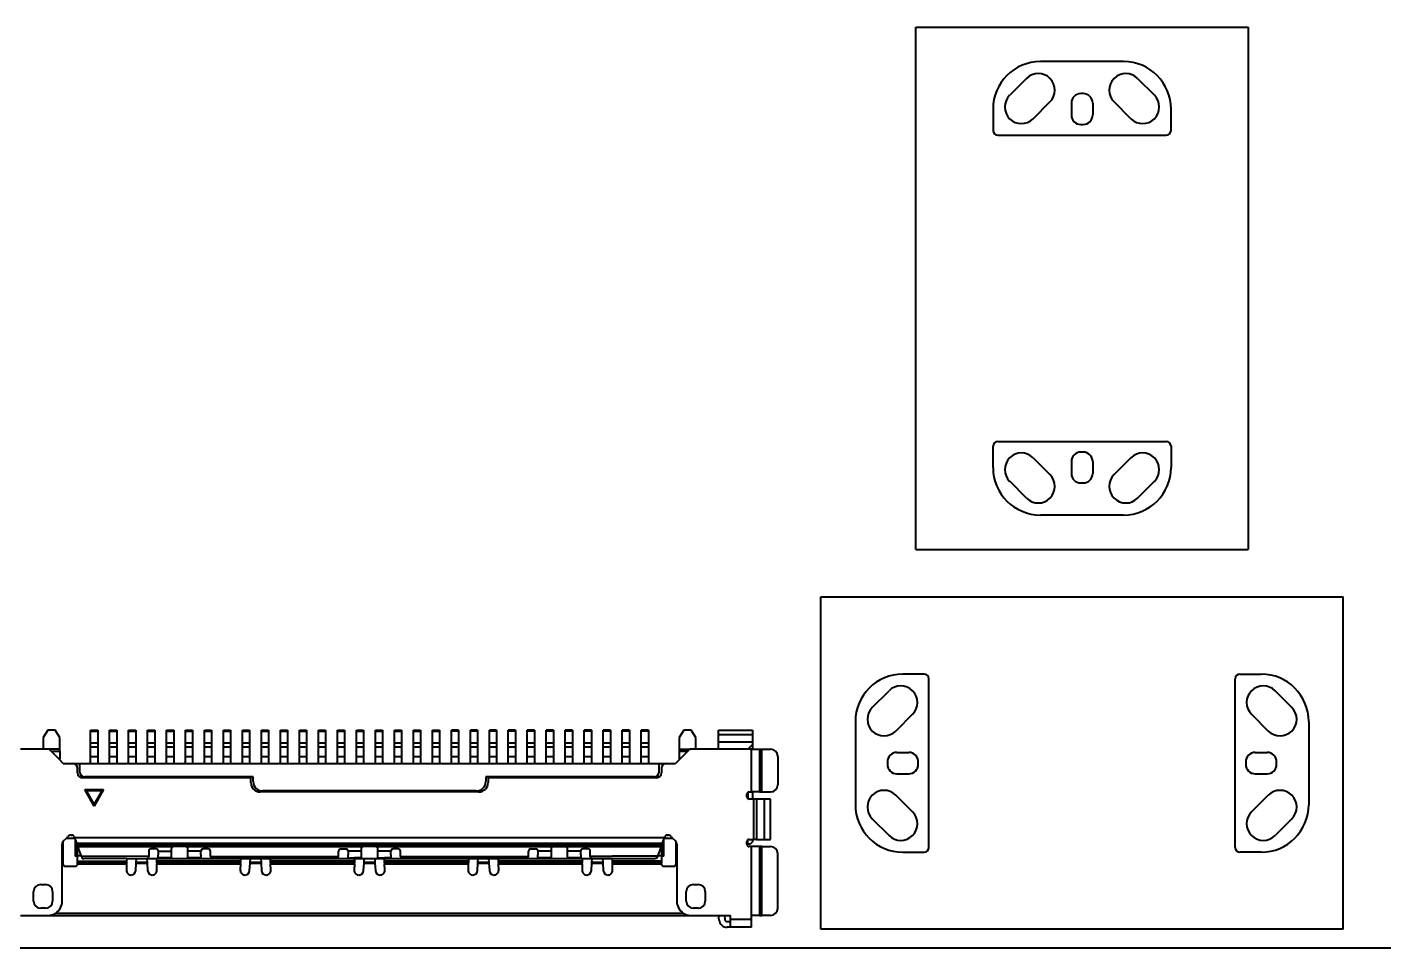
# Model space of a CAD drawing. Header units: millimetres. Extents: x 15 to 205, y 5 to 292.
# Drawn here: x 136.13 to 164.71, y 80.93 to 100.32 of the extents above; entities that cross this region are included whole.
import ezdxf

# ---------------------------------------------------------------- set-up
doc = ezdxf.new("R2010")
doc.units = ezdxf.units.MM
doc.layers.add('Geometries', color=7, linetype='Continuous')

msp = doc.modelspace()

# ---------------------------------------------------------------- linework, layer by layer
at = {"layer": 'Geometries', "linetype": 'Continuous', "lineweight": 40}
for p, q in [((154.849, 100.324), (161.849, 100.324)), ((154.849, 89.324), (154.849, 100.324)), ((161.849, 100.324), (161.849, 89.324)), ((159.224, 99.599), (157.474, 99.599)), ((157.178, 99.244), (156.825, 98.89)), ((159.52, 99.244), (159.873, 98.89)), ((158.374, 98.924), (158.324, 98.924)), ((157.32, 98.395), (157.673, 98.749)), ((158.124, 98.724), (158.124, 98.474)), ((158.574, 98.724), (158.574, 98.474)), ((159.378, 98.395), (159.025, 98.749)), ((156.474, 98.599), (156.474, 98.149)), ((160.224, 98.149), (160.224, 98.599)), ((156.574, 98.049), (160.124, 98.049)), ((158.324, 98.274), (158.374, 98.274)), ((156.474, 91.049), (156.474, 91.499)), ((156.574, 91.599), (160.124, 91.599)), ((160.224, 91.499), (160.224, 91.049)), ((157.32, 91.254), (157.673, 90.9)), ((158.374, 91.374), (158.324, 91.374)), ((159.378, 91.254), (159.025, 90.9)), ((158.124, 91.174), (158.124, 90.924)), ((158.574, 91.174), (158.574, 90.924)), ((157.178, 90.405), (156.825, 90.759)), ((158.324, 90.724), (158.374, 90.724)), ((159.52, 90.405), (159.873, 90.759)), ((159.224, 90.049), (157.474, 90.049)), ((154.849, 89.324), (161.849, 89.324)), ((152.849, 81.324), (152.849, 88.324)), ((152.849, 88.324), (163.849, 88.324)), ((163.849, 81.324), (163.849, 88.324)), ((155.024, 86.699), (154.574, 86.699)), ((161.674, 86.699), (162.124, 86.699)), ((153.93, 85.995), (154.283, 86.349)), ((155.124, 83.049), (155.124, 86.599)), ((161.574, 83.049), (161.574, 86.599)), ((162.768, 85.995), (162.415, 86.349)), ((154.778, 85.854), (154.425, 85.5)), ((161.92, 85.854), (162.273, 85.5)), ((136.563, 85.517), (136.463, 85.367)), ((136.713, 85.517), (136.563, 85.517)), ((136.813, 85.367), (136.713, 85.517)), ((137.463, 85.517), (137.613, 85.517)), ((137.463, 85.497), (137.463, 85.517)), ((137.463, 85.247), (137.463, 85.497)), ((137.463, 85.497), (137.613, 85.497)), ((137.613, 85.517), (137.613, 85.497)), ((137.613, 85.497), (137.613, 85.247)), ((137.863, 85.497), (137.863, 85.517)), ((137.863, 85.517), (138.013, 85.517)), ((137.863, 85.247), (137.863, 85.497)), ((137.863, 85.497), (138.013, 85.497)), ((138.013, 85.517), (138.013, 85.497)), ((138.013, 85.497), (138.013, 85.247)), ((138.263, 85.517), (138.413, 85.517)), ((138.263, 85.497), (138.263, 85.517)), ((138.263, 85.247), (138.263, 85.497)), ((138.263, 85.497), (138.413, 85.497)), ((138.413, 85.517), (138.413, 85.497)), ((138.413, 85.497), (138.413, 85.247)), ((138.663, 85.497), (138.663, 85.517)), ((138.663, 85.517), (138.813, 85.517)), ((138.663, 85.497), (138.813, 85.497)), ((138.663, 85.247), (138.663, 85.497)), ((138.813, 85.517), (138.813, 85.497)), ((138.813, 85.497), (138.813, 85.247)), ((139.063, 85.497), (139.063, 85.517)), ((139.063, 85.517), (139.213, 85.517)), ((139.063, 85.247), (139.063, 85.497)), ((139.063, 85.497), (139.213, 85.497)), ((139.213, 85.517), (139.213, 85.497)), ((139.213, 85.497), (139.213, 85.247)), ((139.463, 85.497), (139.463, 85.517)), ((139.463, 85.517), (139.613, 85.517)), ((139.463, 85.247), (139.463, 85.497)), ((139.463, 85.497), (139.613, 85.497)), ((139.613, 85.517), (139.613, 85.497)), ((139.613, 85.497), (139.613, 85.247)), ((139.863, 85.497), (139.863, 85.517)), ((139.863, 85.517), (140.013, 85.517)), ((139.863, 85.247), (139.863, 85.497)), ((139.863, 85.497), (140.013, 85.497)), ((140.013, 85.517), (140.013, 85.497)), ((140.013, 85.497), (140.013, 85.247)), ((140.263, 85.497), (140.263, 85.517)), ((140.263, 85.517), (140.413, 85.517)), ((140.263, 85.247), (140.263, 85.497)), ((140.263, 85.497), (140.413, 85.497)), ((140.413, 85.517), (140.413, 85.497)), ((140.413, 85.497), (140.413, 85.247)), ((140.663, 85.497), (140.663, 85.517)), ((140.663, 85.517), (140.813, 85.517)), ((140.663, 85.497), (140.813, 85.497)), ((140.663, 85.247), (140.663, 85.497)), ((140.813, 85.517), (140.813, 85.497)), ((140.813, 85.497), (140.813, 85.247)), ((141.063, 85.517), (141.213, 85.517)), ((141.063, 85.497), (141.063, 85.517)), ((141.063, 85.247), (141.063, 85.497)), ((141.063, 85.497), (141.213, 85.497)), ((141.213, 85.517), (141.213, 85.497)), ((141.213, 85.497), (141.213, 85.247)), ((141.463, 85.517), (141.613, 85.517)), ((141.463, 85.497), (141.463, 85.517)), ((141.463, 85.247), (141.463, 85.497)), ((141.463, 85.497), (141.613, 85.497)), ((141.613, 85.517), (141.613, 85.497)), ((141.613, 85.497), (141.613, 85.247)), ((141.863, 85.497), (141.863, 85.517)), ((141.863, 85.517), (142.013, 85.517)), ((141.863, 85.247), (141.863, 85.497)), ((141.863, 85.497), (142.013, 85.497)), ((142.013, 85.517), (142.013, 85.497)), ((142.013, 85.497), (142.013, 85.247)), ((142.263, 85.497), (142.263, 85.517)), ((142.263, 85.517), (142.413, 85.517)), ((142.263, 85.497), (142.413, 85.497)), ((142.263, 85.247), (142.263, 85.497)), ((142.413, 85.517), (142.413, 85.497)), ((142.413, 85.497), (142.413, 85.247)), ((142.663, 85.497), (142.663, 85.517)), ((142.663, 85.517), (142.813, 85.517)), ((142.663, 85.497), (142.813, 85.497)), ((142.663, 85.247), (142.663, 85.497)), ((142.813, 85.517), (142.813, 85.497)), ((142.813, 85.497), (142.813, 85.247)), ((143.063, 85.497), (143.063, 85.517)), ((143.063, 85.517), (143.213, 85.517)), ((143.063, 85.247), (143.063, 85.497)), ((143.063, 85.497), (143.213, 85.497)), ((143.213, 85.517), (143.213, 85.497)), ((143.213, 85.497), (143.213, 85.247)), ((143.463, 85.497), (143.463, 85.517)), ((143.463, 85.517), (143.613, 85.517)), ((143.463, 85.497), (143.613, 85.497)), ((143.463, 85.247), (143.463, 85.497)), ((143.613, 85.517), (143.613, 85.497)), ((143.613, 85.497), (143.613, 85.247)), ((143.863, 85.497), (143.863, 85.517)), ((143.863, 85.517), (144.013, 85.517)), ((143.863, 85.247), (143.863, 85.497)), ((143.863, 85.497), (144.013, 85.497)), ((144.013, 85.517), (144.013, 85.497)), ((144.013, 85.497), (144.013, 85.247)), ((144.263, 85.517), (144.413, 85.517)), ((144.263, 85.497), (144.263, 85.517)), ((144.263, 85.247), (144.263, 85.497)), ((144.263, 85.497), (144.413, 85.497)), ((144.413, 85.517), (144.413, 85.497)), ((144.413, 85.497), (144.413, 85.247)), ((144.663, 85.517), (144.813, 85.517)), ((144.663, 85.497), (144.663, 85.517)), ((144.663, 85.497), (144.813, 85.497)), ((144.663, 85.247), (144.663, 85.497)), ((144.813, 85.517), (144.813, 85.497)), ((144.813, 85.497), (144.813, 85.247)), ((145.213, 85.517), (145.063, 85.517)), ((145.063, 85.497), (145.063, 85.517)), ((145.063, 85.247), (145.063, 85.497)), ((145.213, 85.497), (145.063, 85.497)), ((145.213, 85.517), (145.213, 85.497)), ((145.213, 85.497), (145.213, 85.247)), ((145.613, 85.517), (145.463, 85.517)), ((145.463, 85.497), (145.463, 85.517)), ((145.463, 85.247), (145.463, 85.497)), ((145.613, 85.497), (145.463, 85.497)), ((145.613, 85.517), (145.613, 85.497)), ((145.613, 85.497), (145.613, 85.247)), ((145.863, 85.497), (145.863, 85.517)), ((146.013, 85.517), (145.863, 85.517)), ((145.863, 85.247), (145.863, 85.497)), ((146.013, 85.497), (145.863, 85.497)), ((146.013, 85.517), (146.013, 85.497)), ((146.013, 85.497), (146.013, 85.247)), ((146.263, 85.497), (146.263, 85.517)), ((146.413, 85.517), (146.263, 85.517)), ((146.263, 85.247), (146.263, 85.497)), ((146.413, 85.497), (146.263, 85.497)), ((146.413, 85.517), (146.413, 85.497)), ((146.413, 85.497), (146.413, 85.247)), ((146.663, 85.497), (146.663, 85.517)), ((146.813, 85.517), (146.663, 85.517)), ((146.813, 85.497), (146.663, 85.497)), ((146.663, 85.247), (146.663, 85.497)), ((146.813, 85.517), (146.813, 85.497)), ((146.813, 85.497), (146.813, 85.247)), ((147.063, 85.497), (147.063, 85.517)), ((147.213, 85.517), (147.063, 85.517)), ((147.063, 85.247), (147.063, 85.497)), ((147.213, 85.497), (147.063, 85.497)), ((147.213, 85.517), (147.213, 85.497)), ((147.213, 85.497), (147.213, 85.247)), ((147.613, 85.517), (147.463, 85.517)), ((147.463, 85.497), (147.463, 85.517)), ((147.613, 85.497), (147.463, 85.497)), ((147.463, 85.247), (147.463, 85.497)), ((147.613, 85.517), (147.613, 85.497)), ((147.613, 85.497), (147.613, 85.247)), ((147.863, 85.497), (147.863, 85.517)), ((148.013, 85.517), (147.863, 85.517)), ((147.863, 85.247), (147.863, 85.497)), ((148.013, 85.497), (147.863, 85.497)), ((148.013, 85.517), (148.013, 85.497)), ((148.013, 85.497), (148.013, 85.247)), ((148.413, 85.517), (148.263, 85.517)), ((148.263, 85.497), (148.263, 85.517)), ((148.263, 85.247), (148.263, 85.497)), ((148.413, 85.497), (148.263, 85.497)), ((148.413, 85.517), (148.413, 85.497)), ((148.413, 85.497), (148.413, 85.247)), ((148.813, 85.517), (148.663, 85.517)), ((148.663, 85.497), (148.663, 85.517)), ((148.663, 85.247), (148.663, 85.497)), ((148.813, 85.497), (148.663, 85.497)), ((148.813, 85.517), (148.813, 85.497)), ((148.813, 85.497), (148.813, 85.247)), ((149.213, 85.517), (149.063, 85.517)), ((149.063, 85.497), (149.063, 85.517)), ((149.063, 85.247), (149.063, 85.497)), ((149.213, 85.497), (149.063, 85.497)), ((149.213, 85.517), (149.213, 85.497)), ((149.213, 85.497), (149.213, 85.247)), ((149.963, 85.517), (149.863, 85.367)), ((150.113, 85.517), (149.963, 85.517)), ((150.213, 85.367), (150.113, 85.517)), ((150.688, 85.517), (151.408, 85.517)), ((150.688, 85.417), (150.688, 85.517)), ((151.408, 85.517), (151.408, 85.417)), ((153.574, 85.699), (153.574, 83.949)), ((163.124, 85.699), (163.124, 83.949)), ((136.463, 85.367), (136.463, 85.117)), ((136.813, 85.117), (136.813, 85.367)), ((137.463, 85.167), (137.463, 85.247)), ((137.613, 85.247), (137.463, 85.247)), ((137.613, 85.247), (137.613, 85.167)), ((137.863, 85.167), (137.863, 85.247)), ((138.013, 85.247), (137.863, 85.247)), ((138.013, 85.247), (138.013, 85.167)), ((138.263, 85.167), (138.263, 85.247)), ((138.413, 85.247), (138.263, 85.247)), ((138.413, 85.247), (138.413, 85.167)), ((138.813, 85.247), (138.663, 85.247)), ((138.663, 85.167), (138.663, 85.247)), ((138.813, 85.247), (138.813, 85.167)), ((139.213, 85.247), (139.063, 85.247)), ((139.063, 85.167), (139.063, 85.247)), ((139.213, 85.247), (139.213, 85.167)), ((139.613, 85.247), (139.463, 85.247)), ((139.463, 85.167), (139.463, 85.247)), ((139.613, 85.247), (139.613, 85.167)), ((139.863, 85.167), (139.863, 85.247)), ((140.013, 85.247), (139.863, 85.247)), ((140.013, 85.247), (140.013, 85.167)), ((140.263, 85.167), (140.263, 85.247)), ((140.413, 85.247), (140.263, 85.247)), ((140.413, 85.247), (140.413, 85.167)), ((140.663, 85.167), (140.663, 85.247)), ((140.813, 85.247), (140.663, 85.247)), ((140.813, 85.247), (140.813, 85.167)), ((141.213, 85.247), (141.063, 85.247)), ((141.063, 85.167), (141.063, 85.247)), ((141.213, 85.247), (141.213, 85.167)), ((141.463, 85.167), (141.463, 85.247)), ((141.613, 85.247), (141.463, 85.247)), ((141.613, 85.247), (141.613, 85.167)), ((141.863, 85.167), (141.863, 85.247)), ((142.013, 85.247), (141.863, 85.247)), ((142.013, 85.247), (142.013, 85.167)), ((142.263, 85.167), (142.263, 85.247)), ((142.413, 85.247), (142.263, 85.247)), ((142.413, 85.247), (142.413, 85.167)), ((142.663, 85.167), (142.663, 85.247)), ((142.813, 85.247), (142.663, 85.247)), ((142.813, 85.247), (142.813, 85.167)), ((143.063, 85.167), (143.063, 85.247)), ((143.213, 85.247), (143.063, 85.247)), ((143.213, 85.247), (143.213, 85.167)), ((143.463, 85.167), (143.463, 85.247)), ((143.613, 85.247), (143.463, 85.247)), ((143.613, 85.247), (143.613, 85.167)), ((143.863, 85.167), (143.863, 85.247)), ((144.013, 85.247), (143.863, 85.247)), ((144.013, 85.247), (144.013, 85.167)), ((144.263, 85.167), (144.263, 85.247)), ((144.413, 85.247), (144.263, 85.247)), ((144.413, 85.247), (144.413, 85.167)), ((144.813, 85.247), (144.663, 85.247)), ((144.663, 85.167), (144.663, 85.247)), ((144.813, 85.247), (144.813, 85.167)), ((145.063, 85.167), (145.063, 85.247)), ((145.213, 85.247), (145.063, 85.247)), ((145.213, 85.247), (145.213, 85.167)), ((145.463, 85.167), (145.463, 85.247)), ((145.613, 85.247), (145.463, 85.247)), ((145.613, 85.247), (145.613, 85.167)), ((146.013, 85.247), (145.863, 85.247)), ((145.863, 85.167), (145.863, 85.247)), ((146.013, 85.247), (146.013, 85.167)), ((146.413, 85.247), (146.263, 85.247)), ((146.263, 85.167), (146.263, 85.247)), ((146.413, 85.247), (146.413, 85.167)), ((146.813, 85.247), (146.663, 85.247)), ((146.663, 85.167), (146.663, 85.247)), ((146.813, 85.247), (146.813, 85.167)), ((147.213, 85.247), (147.063, 85.247)), ((147.063, 85.167), (147.063, 85.247)), ((147.213, 85.247), (147.213, 85.167)), ((147.613, 85.247), (147.463, 85.247)), ((147.463, 85.167), (147.463, 85.247)), ((147.613, 85.247), (147.613, 85.167)), ((147.863, 85.167), (147.863, 85.247)), ((148.013, 85.247), (147.863, 85.247)), ((148.013, 85.247), (148.013, 85.167)), ((148.413, 85.247), (148.263, 85.247)), ((148.263, 85.167), (148.263, 85.247)), ((148.413, 85.247), (148.413, 85.167)), ((148.813, 85.247), (148.663, 85.247)), ((148.663, 85.167), (148.663, 85.247)), ((148.813, 85.247), (148.813, 85.167)), ((149.063, 85.167), (149.063, 85.247)), ((149.213, 85.247), (149.063, 85.247)), ((149.213, 85.247), (149.213, 85.167)), ((149.863, 85.367), (149.863, 85.117)), ((150.213, 85.117), (150.213, 85.367)), ((150.688, 85.267), (150.688, 85.417)), ((151.408, 85.417), (150.688, 85.417)), ((151.408, 85.267), (150.688, 85.267)), ((150.688, 85.117), (150.688, 85.267)), ((151.308, 85.117), (151.408, 85.217)), ((151.408, 85.417), (151.408, 85.267)), ((151.408, 85.267), (151.408, 85.217)), ((151.408, 85.217), (151.408, 85.117)), ((136.463, 85.117), (135.988, 85.117)), ((136.588, 85.117), (136.463, 85.117)), ((136.813, 85.117), (136.588, 85.117)), ((136.633, 85.073), (136.588, 85.117)), ((136.633, 85.073), (136.813, 85.073)), ((136.784, 84.921), (136.633, 85.073)), ((136.813, 84.921), (136.784, 84.921)), ((136.813, 84.892), (136.784, 84.921)), ((136.813, 85.073), (136.813, 85.117)), ((136.813, 85.073), (136.813, 84.921)), ((136.813, 84.892), (136.813, 84.921)), ((136.888, 84.817), (136.813, 84.892)), ((137.463, 85.167), (137.613, 85.167)), ((137.463, 84.967), (137.463, 85.167)), ((137.463, 84.847), (137.463, 84.967)), ((137.463, 84.967), (137.613, 84.967)), ((137.613, 85.167), (137.613, 84.967)), ((137.613, 84.967), (137.613, 84.847)), ((137.863, 84.967), (137.863, 85.167)), ((137.863, 85.167), (138.013, 85.167)), ((137.863, 84.847), (137.863, 84.967)), ((137.863, 84.967), (138.013, 84.967)), ((138.013, 85.167), (138.013, 84.967)), ((138.013, 84.967), (138.013, 84.847)), ((138.263, 84.967), (138.263, 85.167)), ((138.263, 85.167), (138.413, 85.167)), ((138.263, 84.847), (138.263, 84.967)), ((138.263, 84.967), (138.413, 84.967)), ((138.413, 85.167), (138.413, 84.967)), ((138.413, 84.967), (138.413, 84.847)), ((138.663, 85.167), (138.813, 85.167)), ((138.663, 84.967), (138.663, 85.167)), ((138.663, 84.967), (138.813, 84.967)), ((138.663, 84.847), (138.663, 84.967)), ((138.813, 85.167), (138.813, 84.967)), ((138.813, 84.967), (138.813, 84.847)), ((139.063, 84.967), (139.063, 85.167)), ((139.063, 85.167), (139.213, 85.167)), ((139.063, 84.847), (139.063, 84.967)), ((139.063, 84.967), (139.213, 84.967)), ((139.213, 85.167), (139.213, 84.967)), ((139.213, 84.967), (139.213, 84.847)), ((139.463, 84.967), (139.463, 85.167)), ((139.463, 85.167), (139.613, 85.167)), ((139.463, 84.847), (139.463, 84.967)), ((139.463, 84.967), (139.613, 84.967)), ((139.613, 85.167), (139.613, 84.967)), ((139.613, 84.967), (139.613, 84.847)), ((139.863, 84.967), (139.863, 85.167)), ((139.863, 85.167), (140.013, 85.167)), ((139.863, 84.967), (140.013, 84.967)), ((139.863, 84.847), (139.863, 84.967)), ((140.013, 85.167), (140.013, 84.967)), ((140.013, 84.967), (140.013, 84.847)), ((140.263, 84.967), (140.263, 85.167)), ((140.263, 85.167), (140.413, 85.167)), ((140.263, 84.847), (140.263, 84.967)), ((140.263, 84.967), (140.413, 84.967)), ((140.413, 85.167), (140.413, 84.967)), ((140.413, 84.967), (140.413, 84.847)), ((140.663, 84.967), (140.663, 85.167)), ((140.663, 85.167), (140.813, 85.167)), ((140.663, 84.967), (140.813, 84.967)), ((140.663, 84.847), (140.663, 84.967)), ((140.813, 85.167), (140.813, 84.967)), ((140.813, 84.967), (140.813, 84.847)), ((141.063, 85.167), (141.213, 85.167)), ((141.063, 84.967), (141.063, 85.167)), ((141.063, 84.847), (141.063, 84.967)), ((141.063, 84.967), (141.213, 84.967)), ((141.213, 85.167), (141.213, 84.967)), ((141.213, 84.967), (141.213, 84.847)), ((141.463, 84.967), (141.463, 85.167)), ((141.463, 85.167), (141.613, 85.167)), ((141.463, 84.847), (141.463, 84.967)), ((141.463, 84.967), (141.613, 84.967)), ((141.613, 85.167), (141.613, 84.967)), ((141.613, 84.967), (141.613, 84.847)), ((141.863, 84.967), (141.863, 85.167)), ((141.863, 85.167), (142.013, 85.167)), ((141.863, 84.967), (142.013, 84.967)), ((141.863, 84.847), (141.863, 84.967)), ((142.013, 85.167), (142.013, 84.967)), ((142.013, 84.967), (142.013, 84.847)), ((142.263, 85.167), (142.413, 85.167)), ((142.263, 84.967), (142.263, 85.167)), ((142.263, 84.967), (142.413, 84.967)), ((142.263, 84.847), (142.263, 84.967)), ((142.413, 85.167), (142.413, 84.967)), ((142.413, 84.967), (142.413, 84.847)), ((142.663, 85.167), (142.813, 85.167)), ((142.663, 84.967), (142.663, 85.167)), ((142.663, 84.847), (142.663, 84.967)), ((142.663, 84.967), (142.813, 84.967)), ((142.813, 85.167), (142.813, 84.967)), ((142.813, 84.967), (142.813, 84.847)), ((143.063, 84.967), (143.063, 85.167)), ((143.063, 85.167), (143.213, 85.167)), ((143.063, 84.847), (143.063, 84.967)), ((143.063, 84.967), (143.213, 84.967)), ((143.213, 85.167), (143.213, 84.967)), ((143.213, 84.967), (143.213, 84.847)), ((143.463, 85.167), (143.613, 85.167)), ((143.463, 84.967), (143.463, 85.167)), ((143.463, 84.967), (143.613, 84.967)), ((143.463, 84.847), (143.463, 84.967)), ((143.613, 85.167), (143.613, 84.967)), ((143.613, 84.967), (143.613, 84.847)), ((143.863, 85.167), (144.013, 85.167)), ((143.863, 84.967), (143.863, 85.167)), ((143.863, 84.847), (143.863, 84.967)), ((143.863, 84.967), (144.013, 84.967)), ((144.013, 85.167), (144.013, 84.967)), ((144.013, 84.967), (144.013, 84.847)), ((144.263, 84.967), (144.263, 85.167)), ((144.263, 85.167), (144.413, 85.167)), ((144.263, 84.847), (144.263, 84.967)), ((144.263, 84.967), (144.413, 84.967)), ((144.413, 85.167), (144.413, 84.967)), ((144.413, 84.967), (144.413, 84.847)), ((144.663, 84.967), (144.663, 85.167)), ((144.663, 85.167), (144.813, 85.167)), ((144.663, 84.847), (144.663, 84.967)), ((144.663, 84.967), (144.813, 84.967)), ((144.813, 85.167), (144.813, 84.967)), ((144.813, 84.967), (144.813, 84.847)), ((145.063, 85.167), (145.213, 85.167)), ((145.063, 84.967), (145.063, 85.167)), ((145.063, 84.967), (145.213, 84.967)), ((145.063, 84.847), (145.063, 84.967)), ((145.213, 85.167), (145.213, 84.967)), ((145.213, 84.967), (145.213, 84.847)), ((145.463, 85.167), (145.613, 85.167)), ((145.463, 84.967), (145.463, 85.167)), ((145.463, 84.967), (145.613, 84.967)), ((145.463, 84.847), (145.463, 84.967)), ((145.613, 85.167), (145.613, 84.967)), ((145.613, 84.967), (145.613, 84.847)), ((145.863, 85.167), (146.013, 85.167)), ((145.863, 84.967), (145.863, 85.167)), ((145.863, 84.847), (145.863, 84.967)), ((145.863, 84.967), (146.013, 84.967)), ((146.013, 85.167), (146.013, 84.967)), ((146.013, 84.967), (146.013, 84.847)), ((146.263, 84.967), (146.263, 85.167)), ((146.263, 85.167), (146.413, 85.167)), ((146.263, 84.847), (146.263, 84.967)), ((146.263, 84.967), (146.413, 84.967)), ((146.413, 85.167), (146.413, 84.967)), ((146.413, 84.967), (146.413, 84.847)), ((146.663, 85.167), (146.813, 85.167)), ((146.663, 84.967), (146.663, 85.167)), ((146.663, 84.847), (146.663, 84.967)), ((146.663, 84.967), (146.813, 84.967)), ((146.813, 85.167), (146.813, 84.967)), ((146.813, 84.967), (146.813, 84.847)), ((147.063, 84.967), (147.063, 85.167)), ((147.063, 85.167), (147.213, 85.167)), ((147.063, 84.847), (147.063, 84.967)), ((147.063, 84.967), (147.213, 84.967)), ((147.213, 85.167), (147.213, 84.967)), ((147.213, 84.967), (147.213, 84.847)), ((147.463, 84.967), (147.463, 85.167)), ((147.463, 85.167), (147.613, 85.167)), ((147.463, 84.847), (147.463, 84.967)), ((147.463, 84.967), (147.613, 84.967)), ((147.613, 85.167), (147.613, 84.967)), ((147.613, 84.967), (147.613, 84.847)), ((147.863, 84.967), (147.863, 85.167)), ((147.863, 85.167), (148.013, 85.167)), ((147.863, 84.847), (147.863, 84.967)), ((147.863, 84.967), (148.013, 84.967)), ((148.013, 85.167), (148.013, 84.967)), ((148.013, 84.967), (148.013, 84.847)), ((148.263, 84.967), (148.263, 85.167)), ((148.263, 85.167), (148.413, 85.167)), ((148.263, 84.967), (148.413, 84.967)), ((148.263, 84.847), (148.263, 84.967)), ((148.413, 85.167), (148.413, 84.967)), ((148.413, 84.967), (148.413, 84.847)), ((148.663, 85.167), (148.813, 85.167)), ((148.663, 84.967), (148.663, 85.167)), ((148.663, 84.847), (148.663, 84.967)), ((148.663, 84.967), (148.813, 84.967)), ((148.813, 85.167), (148.813, 84.967)), ((148.813, 84.967), (148.813, 84.847)), ((149.063, 84.967), (149.063, 85.167)), ((149.063, 85.167), (149.213, 85.167)), ((149.063, 84.847), (149.063, 84.967)), ((149.063, 84.967), (149.213, 84.967)), ((149.213, 85.167), (149.213, 84.967)), ((149.213, 84.967), (149.213, 84.847)), ((149.863, 84.892), (149.788, 84.817)), ((149.863, 85.117), (149.863, 85.073)), ((149.863, 85.117), (150.088, 85.117)), ((149.863, 85.073), (150.044, 85.073)), ((149.863, 85.073), (149.863, 84.921)), ((149.863, 84.921), (149.863, 84.892)), ((149.892, 84.921), (149.863, 84.921)), ((149.892, 84.921), (149.863, 84.892)), ((150.044, 85.073), (149.892, 84.921)), ((150.088, 85.117), (150.044, 85.073)), ((150.213, 85.117), (150.088, 85.117)), ((150.688, 85.117), (150.213, 85.117)), ((151.308, 85.117), (150.688, 85.117)), ((151.383, 85.117), (151.308, 85.117)), ((151.383, 85.117), (151.408, 85.117)), ((151.383, 84.217), (151.383, 85.117)), ((151.408, 85.117), (151.553, 85.117)), ((151.553, 85.117), (151.603, 85.117)), ((151.553, 85.117), (151.553, 84.217)), ((151.603, 85.117), (151.788, 85.117)), ((151.603, 84.217), (151.603, 85.117)), ((151.938, 84.967), (151.938, 84.367)), ((154.449, 85.049), (154.699, 85.049)), ((161.999, 85.049), (162.249, 85.049)), ((136.888, 84.817), (137.088, 84.817)), ((137.088, 84.817), (137.238, 84.817)), ((137.188, 84.617), (137.188, 84.717)), ((137.238, 84.817), (137.433, 84.817)), ((137.238, 84.637), (137.238, 84.817)), ((137.433, 84.817), (137.643, 84.817)), ((137.643, 84.817), (137.833, 84.817)), ((137.833, 84.817), (138.043, 84.817)), ((138.043, 84.817), (138.233, 84.817)), ((138.233, 84.817), (138.443, 84.817)), ((138.443, 84.817), (138.633, 84.817)), ((138.633, 84.817), (138.843, 84.817)), ((138.843, 84.817), (139.033, 84.817)), ((139.033, 84.817), (139.243, 84.817)), ((139.243, 84.817), (139.433, 84.817)), ((139.433, 84.817), (139.643, 84.817)), ((139.643, 84.817), (139.833, 84.817)), ((139.833, 84.817), (140.043, 84.817)), ((140.043, 84.817), (140.233, 84.817)), ((140.233, 84.817), (140.443, 84.817)), ((140.443, 84.817), (140.633, 84.817)), ((140.633, 84.817), (140.843, 84.817)), ((140.843, 84.817), (141.033, 84.817)), ((141.033, 84.817), (141.243, 84.817)), ((141.243, 84.817), (141.433, 84.817)), ((141.433, 84.817), (141.643, 84.817)), ((141.643, 84.817), (141.833, 84.817)), ((141.833, 84.817), (142.043, 84.817)), ((142.043, 84.817), (142.233, 84.817)), ((142.233, 84.817), (142.443, 84.817)), ((142.443, 84.817), (142.633, 84.817)), ((142.633, 84.817), (142.843, 84.817)), ((142.843, 84.817), (143.033, 84.817)), ((143.033, 84.817), (143.243, 84.817)), ((143.243, 84.817), (143.433, 84.817)), ((143.433, 84.817), (143.643, 84.817)), ((143.643, 84.817), (143.833, 84.817)), ((143.833, 84.817), (144.043, 84.817)), ((144.043, 84.817), (144.233, 84.817)), ((144.233, 84.817), (144.443, 84.817)), ((144.443, 84.817), (144.633, 84.817)), ((144.633, 84.817), (144.843, 84.817)), ((144.843, 84.817), (145.033, 84.817)), ((145.033, 84.817), (145.243, 84.817)), ((145.243, 84.817), (145.433, 84.817)), ((145.433, 84.817), (145.643, 84.817)), ((145.643, 84.817), (145.833, 84.817)), ((145.833, 84.817), (146.043, 84.817)), ((146.043, 84.817), (146.233, 84.817)), ((146.233, 84.817), (146.443, 84.817)), ((146.443, 84.817), (146.633, 84.817)), ((146.633, 84.817), (146.843, 84.817)), ((146.843, 84.817), (147.033, 84.817)), ((147.033, 84.817), (147.243, 84.817)), ((147.243, 84.817), (147.433, 84.817)), ((147.433, 84.817), (147.643, 84.817)), ((147.643, 84.817), (147.833, 84.817)), ((147.833, 84.817), (148.043, 84.817)), ((148.043, 84.817), (148.233, 84.817)), ((148.233, 84.817), (148.443, 84.817)), ((148.443, 84.817), (148.633, 84.817)), ((148.633, 84.817), (148.843, 84.817)), ((148.843, 84.817), (149.033, 84.817)), ((149.033, 84.817), (149.243, 84.817)), ((149.243, 84.817), (149.438, 84.817)), ((149.438, 84.817), (149.588, 84.817)), ((149.438, 84.637), (149.438, 84.817)), ((149.488, 84.717), (149.488, 84.617)), ((149.588, 84.817), (149.788, 84.817)), ((154.249, 84.849), (154.249, 84.799)), ((154.899, 84.799), (154.899, 84.849)), ((161.799, 84.849), (161.799, 84.799)), ((162.449, 84.799), (162.449, 84.849)), ((140.838, 84.517), (137.288, 84.517)), ((140.888, 84.537), (137.338, 84.537)), ((140.838, 84.417), (140.838, 84.517)), ((140.888, 84.437), (140.888, 84.537)), ((145.788, 84.537), (145.788, 84.437)), ((149.338, 84.537), (145.788, 84.537)), ((149.388, 84.517), (145.838, 84.517)), ((145.838, 84.517), (145.838, 84.417)), ((154.449, 84.599), (154.699, 84.599)), ((161.999, 84.599), (162.249, 84.599)), ((137.338, 84.267), (137.738, 84.267)), ((137.538, 83.921), (137.338, 84.267)), ((137.338, 84.267), (137.373, 84.247)), ((137.538, 83.961), (137.373, 84.247)), ((137.373, 84.247), (137.704, 84.247)), ((137.738, 84.267), (137.538, 83.921)), ((137.704, 84.247), (137.538, 83.961)), ((137.738, 84.267), (137.704, 84.247)), ((137.738, 84.267), (137.738, 84.267)), ((145.638, 84.217), (141.038, 84.217)), ((145.588, 84.237), (141.088, 84.237)), ((151.288, 84.117), (151.288, 84.167)), ((151.308, 84.207), (151.308, 84.077)), ((151.338, 84.217), (151.383, 84.217)), ((151.408, 84.067), (151.338, 84.067)), ((151.408, 84.217), (151.383, 84.217)), ((151.408, 84.217), (151.408, 84.067)), ((151.553, 84.217), (151.408, 84.217)), ((151.433, 84.067), (151.408, 84.067)), ((151.494, 84.067), (151.433, 84.067)), ((151.433, 83.217), (151.433, 84.067)), ((151.661, 84.067), (151.494, 84.067)), ((151.494, 84.067), (151.494, 83.217)), ((151.553, 84.217), (151.603, 84.217)), ((151.603, 84.217), (151.788, 84.217)), ((151.783, 84.067), (151.661, 84.067)), ((151.661, 83.217), (151.661, 84.067)), ((151.783, 83.217), (151.783, 84.067)), ((154.778, 83.795), (154.425, 84.149)), ((161.92, 83.795), (162.273, 84.149)), ((137.538, 83.961), (137.538, 83.921)), ((153.93, 83.654), (154.283, 83.3)), ((162.768, 83.654), (162.415, 83.3)), ((136.893, 83.187), (136.953, 83.247)), ((136.953, 83.247), (136.984, 83.278)), ((136.953, 83.247), (137.126, 83.247)), ((137.055, 83.307), (137.069, 83.307)), ((137.116, 83.275), (137.121, 83.26)), ((137.121, 83.26), (137.126, 83.247)), ((137.121, 83.26), (149.555, 83.26)), ((137.126, 83.247), (137.138, 83.215)), ((137.138, 83.215), (137.138, 82.917)), ((137.138, 83.215), (137.17, 83.131)), ((149.507, 83.131), (149.538, 83.215)), ((149.538, 83.215), (149.551, 83.247)), ((149.538, 82.917), (149.538, 83.215)), ((149.551, 83.247), (149.555, 83.26)), ((149.551, 83.247), (149.723, 83.247)), ((149.555, 83.26), (149.561, 83.275)), ((149.608, 83.307), (149.622, 83.307)), ((149.693, 83.278), (149.723, 83.247)), ((149.723, 83.247), (149.784, 83.187)), ((151.308, 83.117), (151.308, 83.207)), ((151.338, 83.217), (151.408, 83.217)), ((151.408, 83.217), (151.408, 83.167)), ((151.408, 83.217), (151.433, 83.217)), ((151.494, 83.217), (151.433, 83.217)), ((151.494, 83.217), (151.661, 83.217)), ((151.661, 83.217), (151.783, 83.217)), ((136.863, 81.917), (136.863, 83.116)), ((136.878, 83.169), (136.878, 82.702)), ((137.188, 82.917), (137.138, 82.917)), ((137.138, 82.917), (137.138, 82.867)), ((137.186, 83.087), (137.17, 83.131)), ((149.507, 83.131), (137.17, 83.131)), ((137.186, 83.087), (137.188, 83.082)), ((149.49, 83.087), (137.186, 83.087)), ((137.188, 82.917), (137.188, 83.082)), ((137.188, 83.082), (137.194, 83.066)), ((137.188, 82.882), (137.188, 82.917)), ((137.195, 83.065), (137.194, 83.066)), ((137.195, 83.065), (139.197, 83.065)), ((137.264, 82.882), (137.195, 83.065)), ((138.688, 82.967), (138.688, 82.858)), ((138.838, 83.017), (138.738, 83.017)), ((138.888, 82.967), (139.163, 82.967)), ((138.888, 82.967), (138.888, 82.893)), ((138.888, 82.826), (138.888, 82.893)), ((139.163, 83.017), (139.163, 82.967)), ((139.163, 82.967), (139.163, 82.893)), ((139.163, 82.893), (139.163, 82.826)), ((139.463, 83.067), (139.213, 83.067)), ((139.479, 83.065), (143.197, 83.065)), ((139.513, 82.967), (139.513, 83.017)), ((139.513, 82.893), (139.513, 82.967)), ((139.788, 82.967), (139.513, 82.967)), ((139.513, 82.826), (139.513, 82.893)), ((139.788, 82.893), (139.788, 82.967)), ((139.788, 82.893), (139.788, 82.826)), ((139.938, 83.017), (139.838, 83.017)), ((139.988, 82.858), (139.988, 82.967)), ((142.688, 82.858), (142.688, 82.967)), ((142.738, 83.017), (142.838, 83.017)), ((143.163, 82.967), (142.888, 82.967)), ((142.888, 82.967), (142.888, 82.893)), ((142.888, 82.826), (142.888, 82.893)), ((143.163, 83.017), (143.163, 82.967)), ((143.163, 82.967), (143.163, 82.893)), ((143.163, 82.893), (143.163, 82.826)), ((143.463, 83.067), (143.213, 83.067)), ((143.479, 83.065), (147.197, 83.065)), ((143.513, 82.967), (143.513, 83.017)), ((143.513, 82.893), (143.513, 82.967)), ((143.788, 82.967), (143.513, 82.967)), ((143.513, 82.826), (143.513, 82.893)), ((143.788, 82.893), (143.788, 82.967)), ((143.788, 82.893), (143.788, 82.826)), ((143.938, 83.017), (143.838, 83.017)), ((143.988, 82.858), (143.988, 82.967)), ((146.688, 82.858), (146.688, 82.967)), ((146.738, 83.017), (146.838, 83.017)), ((146.888, 82.967), (146.888, 82.893)), ((147.163, 82.967), (146.888, 82.967)), ((146.888, 82.826), (146.888, 82.893)), ((147.163, 83.017), (147.163, 82.967)), ((147.163, 82.967), (147.163, 82.893)), ((147.163, 82.893), (147.163, 82.826)), ((147.213, 83.067), (147.463, 83.067)), ((147.479, 83.065), (149.482, 83.065)), ((147.513, 82.967), (147.513, 83.017)), ((147.513, 82.893), (147.513, 82.967)), ((147.788, 82.967), (147.513, 82.967)), ((147.513, 82.826), (147.513, 82.893)), ((147.788, 82.893), (147.788, 82.967)), ((147.788, 82.893), (147.788, 82.826)), ((147.938, 83.017), (147.838, 83.017)), ((147.988, 82.858), (147.988, 82.967)), ((149.482, 83.065), (149.413, 82.882)), ((149.482, 83.065), (149.488, 83.082)), ((149.488, 83.082), (149.49, 83.087)), ((149.488, 83.082), (149.488, 82.917)), ((149.538, 82.917), (149.488, 82.917)), ((149.488, 82.917), (149.488, 82.882)), ((149.507, 83.131), (149.49, 83.087)), ((149.538, 82.867), (149.538, 82.917)), ((149.798, 82.702), (149.798, 83.169)), ((149.813, 83.116), (149.813, 81.917)), ((151.288, 83.117), (151.288, 83.167)), ((151.288, 83.117), (151.308, 83.117)), ((151.358, 83.117), (151.308, 83.117)), ((151.383, 83.067), (151.338, 83.067)), ((151.408, 83.167), (151.358, 83.117)), ((151.553, 83.067), (151.383, 83.067)), ((151.383, 81.617), (151.383, 83.067)), ((151.603, 83.067), (151.553, 83.067)), ((151.553, 83.067), (151.553, 81.617)), ((151.603, 83.067), (151.788, 83.067)), ((151.603, 81.617), (151.603, 83.067)), ((151.938, 81.767), (151.938, 82.917)), ((154.574, 82.949), (155.024, 82.949)), ((162.124, 82.949), (161.674, 82.949)), ((136.928, 82.652), (137.138, 82.652)), ((137.188, 82.867), (137.138, 82.867)), ((137.188, 82.882), (137.264, 82.882)), ((137.188, 82.867), (137.188, 82.882)), ((137.188, 82.762), (137.188, 82.867)), ((137.188, 82.726), (137.188, 82.762)), ((137.188, 82.762), (138.222, 82.762)), ((137.188, 82.702), (137.188, 82.726)), ((138.221, 82.726), (137.188, 82.726)), ((137.188, 82.702), (138.22, 82.702)), ((137.269, 82.867), (137.264, 82.882)), ((137.269, 82.867), (137.288, 82.817)), ((138.686, 82.857), (137.269, 82.867)), ((137.288, 82.817), (137.318, 82.817)), ((138.224, 82.817), (137.318, 82.817)), ((138.22, 82.702), (138.216, 82.57)), ((138.221, 82.726), (138.22, 82.702)), ((138.222, 82.762), (138.221, 82.726)), ((138.224, 82.817), (138.222, 82.762)), ((138.224, 82.817), (138.429, 82.817)), ((138.413, 82.561), (138.423, 82.717)), ((138.423, 82.728), (138.429, 82.817)), ((138.423, 82.717), (138.423, 82.728)), ((138.653, 82.728), (138.423, 82.728)), ((138.423, 82.717), (138.654, 82.717)), ((138.429, 82.817), (138.638, 82.817)), ((138.638, 82.817), (138.648, 82.817)), ((138.648, 82.817), (138.653, 82.728)), ((138.648, 82.817), (138.853, 82.817)), ((138.653, 82.728), (138.654, 82.717)), ((138.654, 82.717), (138.664, 82.561)), ((138.855, 82.762), (138.853, 82.817)), ((138.853, 82.817), (140.038, 82.817)), ((138.856, 82.726), (138.855, 82.762)), ((140.622, 82.762), (138.855, 82.762)), ((138.856, 82.726), (138.856, 82.702)), ((140.621, 82.726), (138.856, 82.726)), ((138.856, 82.702), (140.62, 82.702)), ((138.86, 82.57), (138.856, 82.702)), ((139.163, 82.826), (138.888, 82.826)), ((139.788, 82.826), (139.513, 82.826)), ((139.99, 82.858), (142.686, 82.858)), ((140.038, 82.817), (140.624, 82.817)), ((140.62, 82.702), (140.616, 82.57)), ((140.62, 82.702), (140.621, 82.726)), ((140.622, 82.762), (140.621, 82.726)), ((140.624, 82.817), (140.622, 82.762)), ((140.624, 82.817), (140.829, 82.817)), ((140.813, 82.561), (140.823, 82.717)), ((140.823, 82.728), (140.829, 82.817)), ((140.823, 82.717), (140.823, 82.728)), ((141.053, 82.728), (140.823, 82.728)), ((140.823, 82.717), (141.054, 82.717)), ((140.829, 82.817), (141.048, 82.817)), ((141.048, 82.817), (141.053, 82.728)), ((141.048, 82.817), (141.253, 82.817)), ((141.053, 82.728), (141.054, 82.717)), ((141.054, 82.717), (141.064, 82.561)), ((141.253, 82.817), (142.638, 82.817)), ((141.255, 82.762), (141.253, 82.817)), ((141.256, 82.726), (141.255, 82.762)), ((143.022, 82.762), (141.255, 82.762)), ((141.256, 82.726), (141.256, 82.702)), ((143.021, 82.726), (141.256, 82.726)), ((141.256, 82.702), (143.02, 82.702)), ((141.26, 82.57), (141.256, 82.702)), ((142.638, 82.817), (143.024, 82.817)), ((142.888, 82.826), (143.024, 82.826)), ((143.02, 82.702), (143.016, 82.57)), ((143.02, 82.702), (143.021, 82.726)), ((143.022, 82.762), (143.021, 82.726)), ((143.024, 82.817), (143.022, 82.762)), ((143.163, 82.826), (143.024, 82.826)), ((143.024, 82.817), (143.229, 82.817)), ((143.213, 82.561), (143.223, 82.717)), ((143.223, 82.728), (143.229, 82.817)), ((143.223, 82.717), (143.223, 82.728)), ((143.453, 82.728), (143.223, 82.728)), ((143.223, 82.717), (143.454, 82.717)), ((143.229, 82.817), (143.448, 82.817)), ((143.448, 82.817), (143.453, 82.728)), ((143.448, 82.817), (143.653, 82.817)), ((143.453, 82.728), (143.454, 82.717)), ((143.454, 82.717), (143.464, 82.561)), ((143.513, 82.826), (143.653, 82.826)), ((143.788, 82.826), (143.653, 82.826)), ((143.653, 82.817), (144.038, 82.817)), ((143.655, 82.762), (143.653, 82.817)), ((143.656, 82.726), (143.655, 82.762)), ((145.422, 82.762), (143.655, 82.762)), ((143.656, 82.726), (143.656, 82.702)), ((145.421, 82.726), (143.656, 82.726)), ((143.66, 82.57), (143.656, 82.702)), ((143.656, 82.702), (145.42, 82.702)), ((143.99, 82.858), (146.686, 82.858)), ((144.038, 82.817), (145.424, 82.817)), ((145.42, 82.702), (145.416, 82.57)), ((145.42, 82.702), (145.421, 82.726)), ((145.422, 82.762), (145.421, 82.726)), ((145.424, 82.817), (145.422, 82.762)), ((145.424, 82.817), (145.629, 82.817)), ((145.613, 82.561), (145.623, 82.717)), ((145.623, 82.728), (145.629, 82.817)), ((145.623, 82.717), (145.623, 82.728)), ((145.853, 82.728), (145.623, 82.728)), ((145.623, 82.717), (145.854, 82.717)), ((145.629, 82.817), (145.848, 82.817)), ((145.848, 82.817), (145.853, 82.728)), ((145.848, 82.817), (146.053, 82.817)), ((145.853, 82.728), (145.854, 82.717)), ((145.854, 82.717), (145.864, 82.561)), ((146.055, 82.762), (146.053, 82.817)), ((146.053, 82.817), (146.638, 82.817)), ((146.056, 82.726), (146.055, 82.762)), ((147.822, 82.762), (146.055, 82.762)), ((146.056, 82.726), (146.056, 82.702)), ((147.821, 82.726), (146.056, 82.726)), ((146.06, 82.57), (146.056, 82.702)), ((146.056, 82.702), (147.82, 82.702)), ((146.638, 82.817), (147.824, 82.817)), ((147.163, 82.826), (146.888, 82.826)), ((147.788, 82.826), (147.513, 82.826)), ((147.82, 82.702), (147.816, 82.57)), ((147.82, 82.702), (147.821, 82.726)), ((147.822, 82.762), (147.821, 82.726)), ((147.824, 82.817), (147.822, 82.762)), ((147.824, 82.817), (148.029, 82.817)), ((147.989, 82.867), (148.452, 82.867)), ((148.013, 82.561), (148.023, 82.717)), ((148.023, 82.728), (148.029, 82.817)), ((148.023, 82.717), (148.023, 82.728)), ((148.253, 82.728), (148.023, 82.728)), ((148.023, 82.717), (148.254, 82.717)), ((148.029, 82.817), (148.038, 82.817)), ((148.038, 82.817), (148.248, 82.817)), ((148.248, 82.817), (148.453, 82.817)), ((148.248, 82.817), (148.253, 82.728)), ((148.253, 82.728), (148.254, 82.717)), ((148.254, 82.717), (148.264, 82.561)), ((149.407, 82.867), (148.452, 82.867)), ((148.452, 82.867), (148.452, 82.867)), ((148.453, 82.817), (149.358, 82.817)), ((148.455, 82.762), (148.453, 82.817)), ((148.456, 82.726), (148.455, 82.762)), ((148.455, 82.762), (148.455, 82.762)), ((149.488, 82.762), (148.455, 82.762)), ((149.488, 82.726), (148.456, 82.726)), ((148.456, 82.702), (148.456, 82.726)), ((148.46, 82.57), (148.456, 82.702)), ((148.456, 82.702), (149.488, 82.702)), ((149.388, 82.817), (149.358, 82.817)), ((149.407, 82.867), (149.388, 82.817)), ((149.413, 82.882), (149.407, 82.867)), ((149.413, 82.882), (149.488, 82.882)), ((149.488, 82.882), (149.488, 82.867)), ((149.538, 82.867), (149.488, 82.867)), ((149.488, 82.867), (149.488, 82.762)), ((149.488, 82.762), (149.488, 82.726)), ((149.488, 82.702), (149.488, 82.726)), ((149.538, 82.652), (149.748, 82.652)), ((136.263, 81.917), (136.263, 82.117)), ((136.413, 82.267), (136.513, 82.267)), ((136.663, 82.117), (136.663, 81.917)), ((150.013, 81.917), (150.013, 82.117)), ((150.163, 82.267), (150.263, 82.267)), ((150.413, 82.117), (150.413, 81.917)), ((136.513, 81.767), (136.413, 81.767)), ((150.263, 81.767), (150.163, 81.767)), ((135.983, 81.617), (136.563, 81.617)), ((136.563, 81.617), (150.113, 81.617)), ((136.729, 81.667), (149.947, 81.667)), ((150.113, 81.617), (150.693, 81.617)), ((150.703, 81.52), (150.693, 81.617)), ((150.693, 81.617), (150.814, 81.617)), ((150.814, 81.617), (150.822, 81.532)), ((150.814, 81.617), (150.943, 81.617)), ((150.872, 81.487), (150.943, 81.487)), ((150.943, 81.537), (150.943, 81.617)), ((150.943, 81.537), (151.383, 81.537)), ((150.943, 81.487), (150.943, 81.537)), ((150.943, 81.367), (150.943, 81.487)), ((151.383, 81.537), (151.383, 81.617)), ((151.553, 81.617), (151.383, 81.617)), ((151.383, 81.367), (151.383, 81.537)), ((151.553, 81.617), (151.603, 81.617)), ((151.788, 81.617), (151.603, 81.617)), ((150.943, 81.367), (150.872, 81.367)), ((151.383, 81.367), (150.943, 81.367)), ((163.849, 81.324), (152.849, 81.324)), ((129.313, 80.933), (187.313, 80.933))]:
    msp.add_line(p, q, dxfattribs=at)
at = {"layer": 'Geometries', "linetype": 'Continuous', "lineweight": 40, "flags": 128}
for points in [[(139.213, 83.067), (139.209, 83.067), (139.205, 83.067), (139.201, 83.066), (139.197, 83.065)], [(139.479, 83.065), (139.475, 83.066), (139.472, 83.067), (139.467, 83.067), (139.463, 83.067)], [(143.213, 83.067), (143.209, 83.067), (143.205, 83.067), (143.201, 83.066), (143.197, 83.065)], [(143.479, 83.065), (143.475, 83.066), (143.472, 83.067), (143.467, 83.067), (143.463, 83.067)], [(147.197, 83.065), (147.201, 83.066), (147.205, 83.067), (147.209, 83.067), (147.213, 83.067)], [(147.463, 83.067), (147.467, 83.067), (147.471, 83.067), (147.475, 83.066), (147.479, 83.065)]]:
    msp.add_lwpolyline(points, dxfattribs=at)
at = {"layer": 'Geometries', "linetype": 'Continuous', "lineweight": 40}
for centre, radius, start, end in [((157.474, 98.599), 1, 90, 180), ((159.224, 98.599), 1, 0, 90), ((157.426, 98.996), 0.35, 315, 135), ((159.272, 98.996), 0.35, 45, 225), ((158.324, 98.724), 0.2, 90, 180), ((158.374, 98.724), 0.2, 0, 90), ((157.072, 98.643), 0.35, 135, 315), ((159.626, 98.643), 0.35, 225, 45), ((158.324, 98.474), 0.2, 180, 270), ((158.374, 98.474), 0.2, 270, 0), ((156.574, 98.149), 0.1, 180, 270), ((160.124, 98.149), 0.1, 270, 0), ((156.574, 91.499), 0.1, 90, 180), ((160.124, 91.499), 0.1, 0, 90), ((157.072, 91.006), 0.35, 45, 225), ((158.324, 91.174), 0.2, 90, 180), ((158.374, 91.174), 0.2, 0, 90), ((159.626, 91.006), 0.35, 315, 135), ((157.474, 91.049), 1, 180, 270), ((157.426, 90.653), 0.35, 225, 45), ((158.324, 90.924), 0.2, 180, 270), ((158.374, 90.924), 0.2, 270, 0), ((159.272, 90.653), 0.35, 135, 315), ((159.224, 91.049), 1, 270, 0), ((154.574, 85.699), 1, 90, 180), ((155.024, 86.599), 0.1, 0, 90), ((161.674, 86.599), 0.1, 90, 180), ((162.124, 85.699), 1, 0, 90), ((154.531, 86.101), 0.35, 315, 135), ((162.167, 86.101), 0.35, 45, 225), ((154.177, 85.748), 0.35, 135, 315), ((162.521, 85.748), 0.35, 225, 45), ((151.788, 84.967), 0.15, 0, 90), ((154.449, 84.849), 0.2, 90, 180), ((154.699, 84.849), 0.2, 0, 90), ((161.999, 84.849), 0.2, 90, 180), ((162.249, 84.849), 0.2, 0, 90), ((137.088, 84.717), 0.1, 0, 90), ((137.288, 84.617), 0.1, 180, 270), ((137.338, 84.637), 0.1, 180, 270), ((137.433, 84.847), 0.03, 270, 0), ((137.643, 84.847), 0.03, 180, 270), ((137.833, 84.847), 0.03, 270, 0), ((138.043, 84.847), 0.03, 180, 270), ((138.233, 84.847), 0.03, 270, 0), ((138.443, 84.847), 0.03, 180, 270), ((138.633, 84.847), 0.03, 270, 0), ((138.843, 84.847), 0.03, 180, 270), ((139.033, 84.847), 0.03, 270, 0), ((139.243, 84.847), 0.03, 180, 270), ((139.433, 84.847), 0.03, 270, 0), ((139.643, 84.847), 0.03, 180, 270), ((139.833, 84.847), 0.03, 270, 0), ((140.043, 84.847), 0.03, 180, 270), ((140.233, 84.847), 0.03, 270, 0), ((140.443, 84.847), 0.03, 180, 270), ((140.633, 84.847), 0.03, 270, 0), ((140.843, 84.847), 0.03, 180, 270), ((141.033, 84.847), 0.03, 270, 0), ((141.243, 84.847), 0.03, 180, 270), ((141.433, 84.847), 0.03, 270, 0), ((141.643, 84.847), 0.03, 180, 270), ((141.833, 84.847), 0.03, 270, 0), ((142.043, 84.847), 0.03, 180, 270), ((142.233, 84.847), 0.03, 270, 0), ((142.443, 84.847), 0.03, 180, 270), ((142.633, 84.847), 0.03, 270, 0), ((142.843, 84.847), 0.03, 180, 270), ((143.033, 84.847), 0.03, 270, 0), ((143.243, 84.847), 0.03, 180, 270), ((143.433, 84.847), 0.03, 270, 0), ((143.643, 84.847), 0.03, 180, 270), ((143.833, 84.847), 0.03, 270, 0), ((144.043, 84.847), 0.03, 180, 270), ((144.233, 84.847), 0.03, 270, 0), ((144.443, 84.847), 0.03, 180, 270), ((144.633, 84.847), 0.03, 270, 0), ((144.843, 84.847), 0.03, 180, 270), ((145.033, 84.847), 0.03, 270, 0), ((145.243, 84.847), 0.03, 180, 270), ((145.433, 84.847), 0.03, 270, 0), ((145.643, 84.847), 0.03, 180, 270), ((145.833, 84.847), 0.03, 270, 0), ((146.043, 84.847), 0.03, 180, 270), ((146.233, 84.847), 0.03, 270, 0), ((146.443, 84.847), 0.03, 180, 270), ((146.633, 84.847), 0.03, 270, 0), ((146.843, 84.847), 0.03, 180, 270), ((147.033, 84.847), 0.03, 270, 0), ((147.243, 84.847), 0.03, 180, 270), ((147.433, 84.847), 0.03, 270, 0), ((147.643, 84.847), 0.03, 180, 270), ((147.833, 84.847), 0.03, 270, 0), ((148.043, 84.847), 0.03, 180, 270), ((148.233, 84.847), 0.03, 270, 0), ((148.443, 84.847), 0.03, 180, 270), ((148.633, 84.847), 0.03, 270, 0), ((148.843, 84.847), 0.03, 180, 270), ((149.033, 84.847), 0.03, 270, 0), ((149.243, 84.847), 0.03, 180, 270), ((149.338, 84.637), 0.1, 270, 0), ((149.388, 84.617), 0.1, 270, 0), ((149.588, 84.717), 0.1, 90, 180), ((154.449, 84.799), 0.2, 180, 270), ((154.699, 84.799), 0.2, 270, 0), ((161.999, 84.799), 0.2, 180, 270), ((162.249, 84.799), 0.2, 270, 0), ((141.038, 84.417), 0.2, 180, 270), ((141.088, 84.437), 0.2, 180, 270), ((145.588, 84.437), 0.2, 270, 0), ((145.638, 84.417), 0.2, 270, 0), ((151.788, 84.367), 0.15, 270, 0), ((151.338, 84.167), 0.05, 126.8699, 180), ((151.338, 84.117), 0.05, 180, 233.1301), ((151.338, 84.167), 0.05, 90, 126.8699), ((151.338, 84.117), 0.05, 233.1301, 270), ((154.177, 83.901), 0.35, 45, 225), ((162.521, 83.901), 0.35, 315, 135), ((154.574, 83.949), 1, 180, 270), ((154.531, 83.548), 0.35, 225, 45), ((162.167, 83.548), 0.35, 135, 315), ((162.124, 83.949), 1, 270, 0), ((136.963, 83.116), 0.1, 135, 148.2117), ((137.055, 83.207), 0.1, 90, 135), ((137.069, 83.257), 0.05, 20.6841, 90), ((149.608, 83.257), 0.05, 90, 159.3159), ((149.622, 83.207), 0.1, 45, 90), ((149.713, 83.116), 0.1, 31.7883, 45), ((151.338, 83.167), 0.05, 126.8699, 180), ((151.338, 83.167), 0.05, 90, 126.8699), ((136.963, 83.116), 0.1, 148.2117, 180), ((138.738, 82.967), 0.05, 90, 180), ((138.838, 82.967), 0.05, 0, 90), ((139.213, 83.017), 0.05, 108.62, 180), ((139.463, 83.017), 0.05, 0, 71.38), ((139.838, 82.967), 0.05, 90, 180), ((139.938, 82.967), 0.05, 0, 90), ((142.738, 82.967), 0.05, 90, 180), ((142.838, 82.967), 0.05, 0, 90), ((143.213, 83.017), 0.05, 108.62, 180), ((143.463, 83.017), 0.05, 0, 71.38), ((143.838, 82.967), 0.05, 90, 180), ((143.938, 82.967), 0.05, 0, 90), ((146.738, 82.967), 0.05, 90, 180), ((146.838, 82.967), 0.05, 0, 90), ((147.213, 83.017), 0.05, 108.62, 180), ((147.463, 83.017), 0.05, 0, 71.38), ((147.838, 82.967), 0.05, 90, 180), ((147.938, 82.967), 0.05, 0, 90), ((149.713, 83.116), 0.1, 0, 31.7883), ((151.338, 83.117), 0.05, 180, 270), ((151.788, 82.917), 0.15, 0, 90), ((155.024, 83.049), 0.1, 270, 0), ((161.674, 83.049), 0.1, 180, 270), ((136.928, 82.702), 0.05, 180, 270), ((137.138, 82.702), 0.05, 270, 0), ((138.638, 82.867), 0.05, 270, 349.2635), ((140.038, 82.867), 0.05, 190.7365, 270), ((142.638, 82.867), 0.05, 270, 349.2635), ((144.038, 82.867), 0.05, 190.7365, 270), ((146.638, 82.867), 0.05, 270, 349.2635), ((148.038, 82.867), 0.05, 190.7365, 270), ((149.538, 82.702), 0.05, 180, 270), ((149.748, 82.702), 0.05, 270, 0), ((138.316, 82.567), 0.1, 178.3293, 270), ((138.313, 82.567), 0.1, 271.6957, 356.5182), ((138.763, 82.567), 0.1, 183.4818, 268.3043), ((138.76, 82.567), 0.1, 270, 1.6707), ((140.716, 82.567), 0.1, 178.3293, 270), ((140.713, 82.567), 0.1, 271.6957, 356.5182), ((141.163, 82.567), 0.1, 183.4818, 268.3043), ((141.16, 82.567), 0.1, 270, 1.6707), ((143.116, 82.567), 0.1, 178.3293, 270), ((143.113, 82.567), 0.1, 271.6957, 356.5182), ((143.563, 82.567), 0.1, 183.4818, 268.3043), ((143.56, 82.567), 0.1, 270, 1.6707), ((145.516, 82.567), 0.1, 178.3293, 270), ((145.513, 82.567), 0.1, 271.6957, 356.5182), ((145.963, 82.567), 0.1, 183.4818, 268.3043), ((145.96, 82.567), 0.1, 270, 1.6707), ((147.916, 82.567), 0.1, 178.3293, 270), ((147.913, 82.567), 0.1, 271.6957, 356.5182), ((148.363, 82.567), 0.1, 183.4818, 268.3043), ((148.36, 82.567), 0.1, 270, 1.6707), ((136.413, 82.117), 0.15, 90, 180), ((136.513, 82.117), 0.15, 0, 90), ((150.163, 82.117), 0.15, 90, 180), ((150.263, 82.117), 0.15, 0, 90), ((136.413, 81.917), 0.15, 180, 270), ((136.513, 81.917), 0.15, 270, 0), ((136.563, 81.917), 0.3, 303.5573, 0), ((150.113, 81.917), 0.3, 180, 236.4427), ((150.163, 81.917), 0.15, 180, 270), ((150.263, 81.917), 0.15, 270, 0), ((151.788, 81.767), 0.15, 270, 0), ((136.563, 81.917), 0.3, 270, 303.5573), ((150.113, 81.917), 0.3, 236.4427, 270), ((150.872, 81.537), 0.17, 185.7187, 270), ((150.872, 81.537), 0.05, 185.7187, 270)]:
    msp.add_arc(centre, radius, start, end, dxfattribs=at)

doc.saveas('drawing.dxf')
